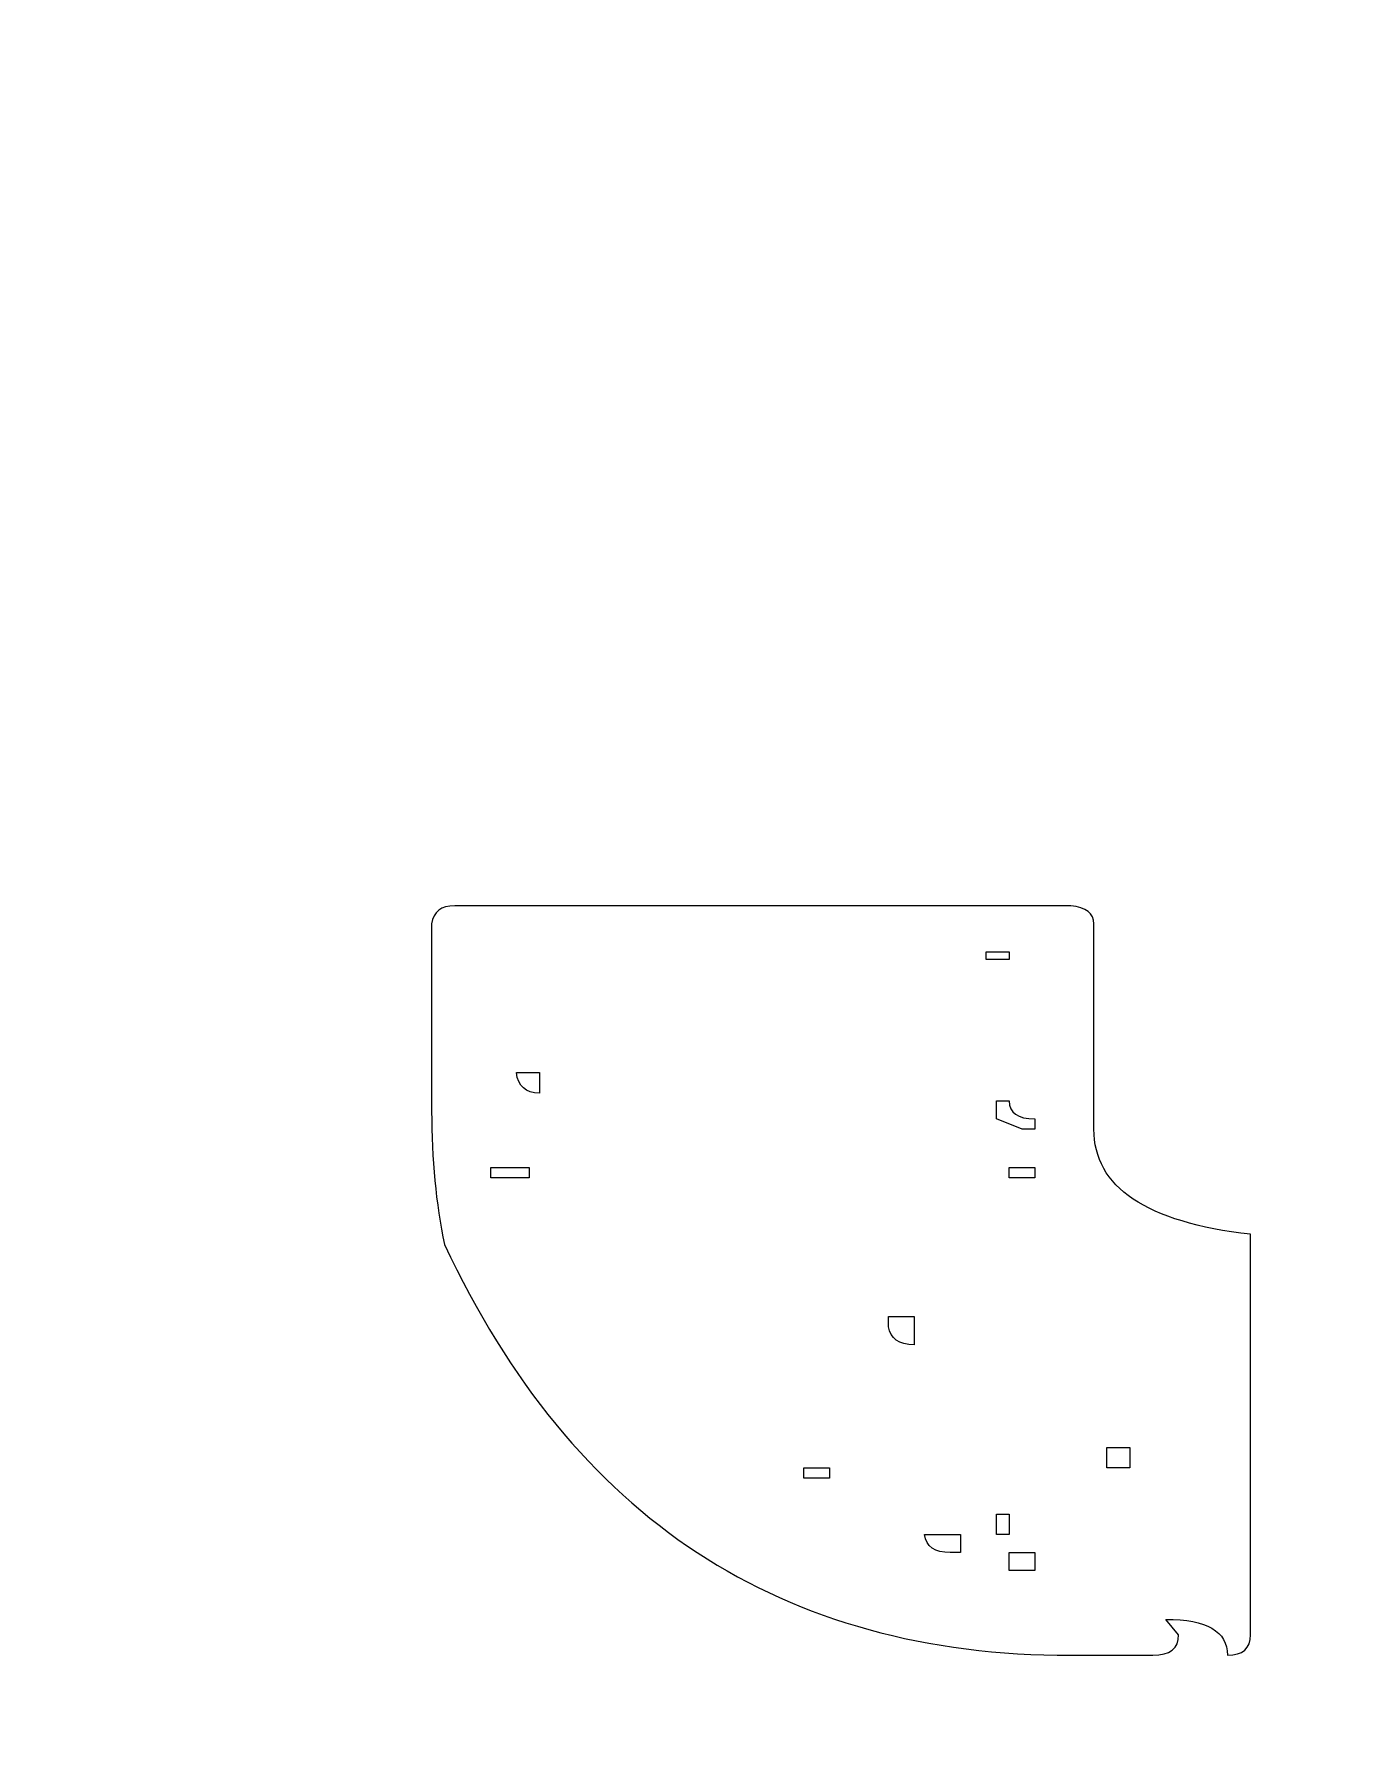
# Model space of a CAD drawing. Header units: centimetres. Extents: x -162 to 162, y -134 to 134.
# Drawn here: x 61.565 to 62.015, y -75.727 to -75.144 of the extents above; entities that cross this region are included whole.
import ezdxf

# ---------------------------------------------------------------- set-up
doc = ezdxf.new("R2010")
doc.units = ezdxf.units.CM
doc.header["$MEASUREMENT"] = 0
doc.layers.add('Capa 1', color=7, linetype='Continuous')
doc.layers.add('GUIDE', color=7, linetype='Continuous')

msp = doc.modelspace()

# ---------------------------------------------------------------- linework, layer by layer
at = {"layer": 'Capa 1', "lineweight": 9}
msp.add_open_spline([(64.17534, -77.13382), (64.17534, -77.13382), (63.52067, -77.13382), (63.52067, -77.13382), (63.52067, -77.13382), (63.52067, -73.08376), (63.52067, -73.08376), (63.52067, -73.08376), (49.42661, -73.08376), (49.42661, -73.08376), (49.42661, -73.08376), (49.42661, -77.13382), (49.42661, -77.13382), (49.42661, -77.13382), (48.77195, -77.13382), (48.77195, -77.13382), (48.71267, -77.13382), (48.66462, -77.1819), (48.66462, -77.24119), (48.66462, -77.24119), (48.66462, -77.78853), (48.66462, -77.78853), (48.66462, -77.84777), (48.71267, -77.89581), (48.77195, -77.89581), (48.77195, -77.89581), (49.42661, -77.89581), (49.42661, -77.89581), (49.42661, -77.89581), (63.52067, -77.89581), (63.52067, -77.89581), (63.52067, -77.89581), (64.17534, -77.89581), (64.17534, -77.89581), (64.23462, -77.89581), (64.28267, -77.84777), (64.28267, -77.78853), (64.28267, -77.78853), (64.28267, -77.24119), (64.28267, -77.24119), (64.28267, -77.1819), (64.23462, -77.13382), (64.17534, -77.13382)], degree=3, knots=[0, 0, 0, 0, 0.071429, 0.071429, 0.071429, 0.142857, 0.142857, 0.142857, 0.214286, 0.214286, 0.214286, 0.285714, 0.285714, 0.285714, 0.357143, 0.357143, 0.357143, 0.428571, 0.428571, 0.428571, 0.5, 0.5, 0.5, 0.571429, 0.571429, 0.571429, 0.642857, 0.642857, 0.642857, 0.714286, 0.714286, 0.714286, 0.785714, 0.785714, 0.785714, 0.857143, 0.857143, 0.857143, 0.928571, 0.928571, 0.928571, 1, 1, 1, 1], dxfattribs=at)
at = {"layer": 'Capa 1', "color": 2, "lineweight": 9}
for points, knots in [([(61.70804, -75.44037), (61.70804, -75.44037), (61.91754, -75.44037), (61.91754, -75.44037), (61.92277, -75.44095), (61.92539, -75.44298), (61.92539, -75.44648), (61.92539, -75.44648), (61.92539, -75.51631), (61.92539, -75.51631), (61.92539, -75.53609), (61.94314, -75.54802), (61.97864, -75.5521), (61.97864, -75.5521), (61.97864, -75.68826), (61.97864, -75.68826), (61.97864, -75.69292), (61.97602, -75.69525), (61.97078, -75.69525), (61.97078, -75.6871), (61.9638, -75.68303), (61.94983, -75.68303), (61.94983, -75.68303), (61.9542, -75.68826), (61.9542, -75.68826), (61.9542, -75.69292), (61.95129, -75.69525), (61.94547, -75.69525), (61.94547, -75.69525), (61.91754, -75.69525), (61.91754, -75.69525), (61.81919, -75.69525), (61.7482, -75.64869), (61.70455, -75.55559), (61.70164, -75.54162), (61.70019, -75.52649), (61.70019, -75.5102), (61.70019, -75.5102), (61.70019, -75.44648), (61.70019, -75.44648), (61.70077, -75.4424), (61.70339, -75.44037), (61.70804, -75.44037)], [0, 0, 0, 0, 0.071429, 0.071429, 0.071429, 0.142857, 0.142857, 0.142857, 0.214286, 0.214286, 0.214286, 0.285714, 0.285714, 0.285714, 0.357143, 0.357143, 0.357143, 0.428571, 0.428571, 0.428571, 0.5, 0.5, 0.5, 0.571429, 0.571429, 0.571429, 0.642857, 0.642857, 0.642857, 0.714286, 0.714286, 0.714286, 0.785714, 0.785714, 0.785714, 0.857143, 0.857143, 0.857143, 0.928571, 0.928571, 0.928571, 1, 1, 1, 1]), ([(61.88873, -75.45608), (61.88873, -75.45608), (61.88873, -75.4587), (61.88873, -75.4587), (61.88873, -75.4587), (61.89659, -75.4587), (61.89659, -75.4587), (61.89659, -75.4587), (61.89659, -75.45608), (61.89659, -75.45608), (61.89659, -75.45608), (61.88873, -75.45608), (61.88873, -75.45608)], [0, 0, 0, 0, 0.25, 0.25, 0.25, 0.5, 0.5, 0.5, 0.75, 0.75, 0.75, 1, 1, 1, 1]), ([(61.72899, -75.4971), (61.72957, -75.50176), (61.73219, -75.50409), (61.73685, -75.50409), (61.73685, -75.50409), (61.73685, -75.4971), (61.73685, -75.4971), (61.73685, -75.4971), (61.72899, -75.4971), (61.72899, -75.4971)], [0, 0, 0, 0, 0.333333, 0.333333, 0.333333, 0.666667, 0.666667, 0.666667, 1, 1, 1, 1]), ([(61.89222, -75.50671), (61.89222, -75.50671), (61.89222, -75.51282), (61.89222, -75.51282), (61.89222, -75.51282), (61.90095, -75.51631), (61.90095, -75.51631), (61.90095, -75.51631), (61.90532, -75.51631), (61.90532, -75.51631), (61.90532, -75.51631), (61.90532, -75.51282), (61.90532, -75.51282), (61.8995, -75.51282), (61.89659, -75.51078), (61.89659, -75.50671), (61.89659, -75.50671), (61.89222, -75.50671), (61.89222, -75.50671)], [0, 0, 0, 0, 0.166667, 0.166667, 0.166667, 0.333333, 0.333333, 0.333333, 0.5, 0.5, 0.5, 0.666667, 0.666667, 0.666667, 0.833333, 0.833333, 0.833333, 1, 1, 1, 1]), ([(61.72026, -75.5294), (61.72026, -75.5294), (61.72026, -75.53289), (61.72026, -75.53289), (61.72026, -75.53289), (61.73336, -75.53289), (61.73336, -75.53289), (61.73336, -75.53289), (61.73336, -75.5294), (61.73336, -75.5294), (61.73336, -75.5294), (61.72026, -75.5294), (61.72026, -75.5294)], [0, 0, 0, 0, 0.25, 0.25, 0.25, 0.5, 0.5, 0.5, 0.75, 0.75, 0.75, 1, 1, 1, 1]), ([(61.89659, -75.5294), (61.89659, -75.5294), (61.89659, -75.53289), (61.89659, -75.53289), (61.89659, -75.53289), (61.90532, -75.53289), (61.90532, -75.53289), (61.90532, -75.53289), (61.90532, -75.5294), (61.90532, -75.5294), (61.90532, -75.5294), (61.89659, -75.5294), (61.89659, -75.5294)], [0, 0, 0, 0, 0.25, 0.25, 0.25, 0.5, 0.5, 0.5, 0.75, 0.75, 0.75, 1, 1, 1, 1]), ([(61.85556, -75.58003), (61.85556, -75.58003), (61.85556, -75.58352), (61.85556, -75.58352), (61.85614, -75.58759), (61.85905, -75.58963), (61.86429, -75.58963), (61.86429, -75.58963), (61.86429, -75.58003), (61.86429, -75.58003), (61.86429, -75.58003), (61.85556, -75.58003), (61.85556, -75.58003)], [0, 0, 0, 0, 0.25, 0.25, 0.25, 0.5, 0.5, 0.5, 0.75, 0.75, 0.75, 1, 1, 1, 1]), ([(61.92976, -75.62454), (61.92976, -75.62454), (61.92976, -75.63153), (61.92976, -75.63153), (61.92976, -75.63153), (61.93761, -75.63153), (61.93761, -75.63153), (61.93761, -75.63153), (61.93761, -75.62454), (61.93761, -75.62454), (61.93761, -75.62454), (61.92976, -75.62454), (61.92976, -75.62454)], [0, 0, 0, 0, 0.25, 0.25, 0.25, 0.5, 0.5, 0.5, 0.75, 0.75, 0.75, 1, 1, 1, 1]), ([(61.82676, -75.63153), (61.82676, -75.63153), (61.82676, -75.63502), (61.82676, -75.63502), (61.82676, -75.63502), (61.83548, -75.63502), (61.83548, -75.63502), (61.83548, -75.63502), (61.83548, -75.63153), (61.83548, -75.63153), (61.83548, -75.63153), (61.82676, -75.63153), (61.82676, -75.63153)], [0, 0, 0, 0, 0.25, 0.25, 0.25, 0.5, 0.5, 0.5, 0.75, 0.75, 0.75, 1, 1, 1, 1]), ([(61.89222, -75.64724), (61.89222, -75.64724), (61.89222, -75.65422), (61.89222, -75.65422), (61.89222, -75.65422), (61.89659, -75.65422), (61.89659, -75.65422), (61.89659, -75.65422), (61.89659, -75.64724), (61.89659, -75.64724), (61.89659, -75.64724), (61.89222, -75.64724), (61.89222, -75.64724)], [0, 0, 0, 0, 0.25, 0.25, 0.25, 0.5, 0.5, 0.5, 0.75, 0.75, 0.75, 1, 1, 1, 1]), ([(61.86778, -75.65422), (61.86836, -75.6583), (61.87127, -75.66033), (61.87651, -75.66033), (61.87651, -75.66033), (61.88, -75.66033), (61.88, -75.66033), (61.88, -75.66033), (61.88, -75.65422), (61.88, -75.65422), (61.88, -75.65422), (61.86778, -75.65422), (61.86778, -75.65422)], [0, 0, 0, 0, 0.25, 0.25, 0.25, 0.5, 0.5, 0.5, 0.75, 0.75, 0.75, 1, 1, 1, 1]), ([(61.89659, -75.66033), (61.89659, -75.66033), (61.89659, -75.66644), (61.89659, -75.66644), (61.89659, -75.66644), (61.90532, -75.66644), (61.90532, -75.66644), (61.90532, -75.66644), (61.90532, -75.66033), (61.90532, -75.66033), (61.90532, -75.66033), (61.89659, -75.66033), (61.89659, -75.66033)], [0, 0, 0, 0, 0.25, 0.25, 0.25, 0.5, 0.5, 0.5, 0.75, 0.75, 0.75, 1, 1, 1, 1])]:
    msp.add_open_spline(points, degree=3, knots=knots, dxfattribs=at)
at = {"layer": 'GUIDE', "lineweight": 9}
for points in [[(154.95614, -133.81955), (154.95614, -133.81955), (-18.51418, -133.81955), (-18.51418, -133.81955), (-18.51418, -133.81955), (-18.51418, 9.29968), (-18.51418, 9.29968), (-18.51418, 9.29968), (154.95614, 9.29968), (154.95614, 9.29968), (154.95614, 9.29968), (154.95614, -133.81955), (154.95614, -133.81955)], [(-18.43797, -133.74342), (-18.43797, -133.74342), (154.87992, -133.74342), (154.87992, -133.74342), (154.87992, -133.74342), (154.87992, 9.22355), (154.87992, 9.22355), (154.87992, 9.22355), (-18.43797, 9.22355), (-18.43797, 9.22355), (-18.43797, 9.22355), (-18.43797, -133.74342), (-18.43797, -133.74342)]]:
    msp.add_open_spline(points, degree=3, knots=[0, 0, 0, 0, 0.25, 0.25, 0.25, 0.5, 0.5, 0.5, 0.75, 0.75, 0.75, 1, 1, 1, 1], dxfattribs=at)

doc.saveas('drawing.dxf')
